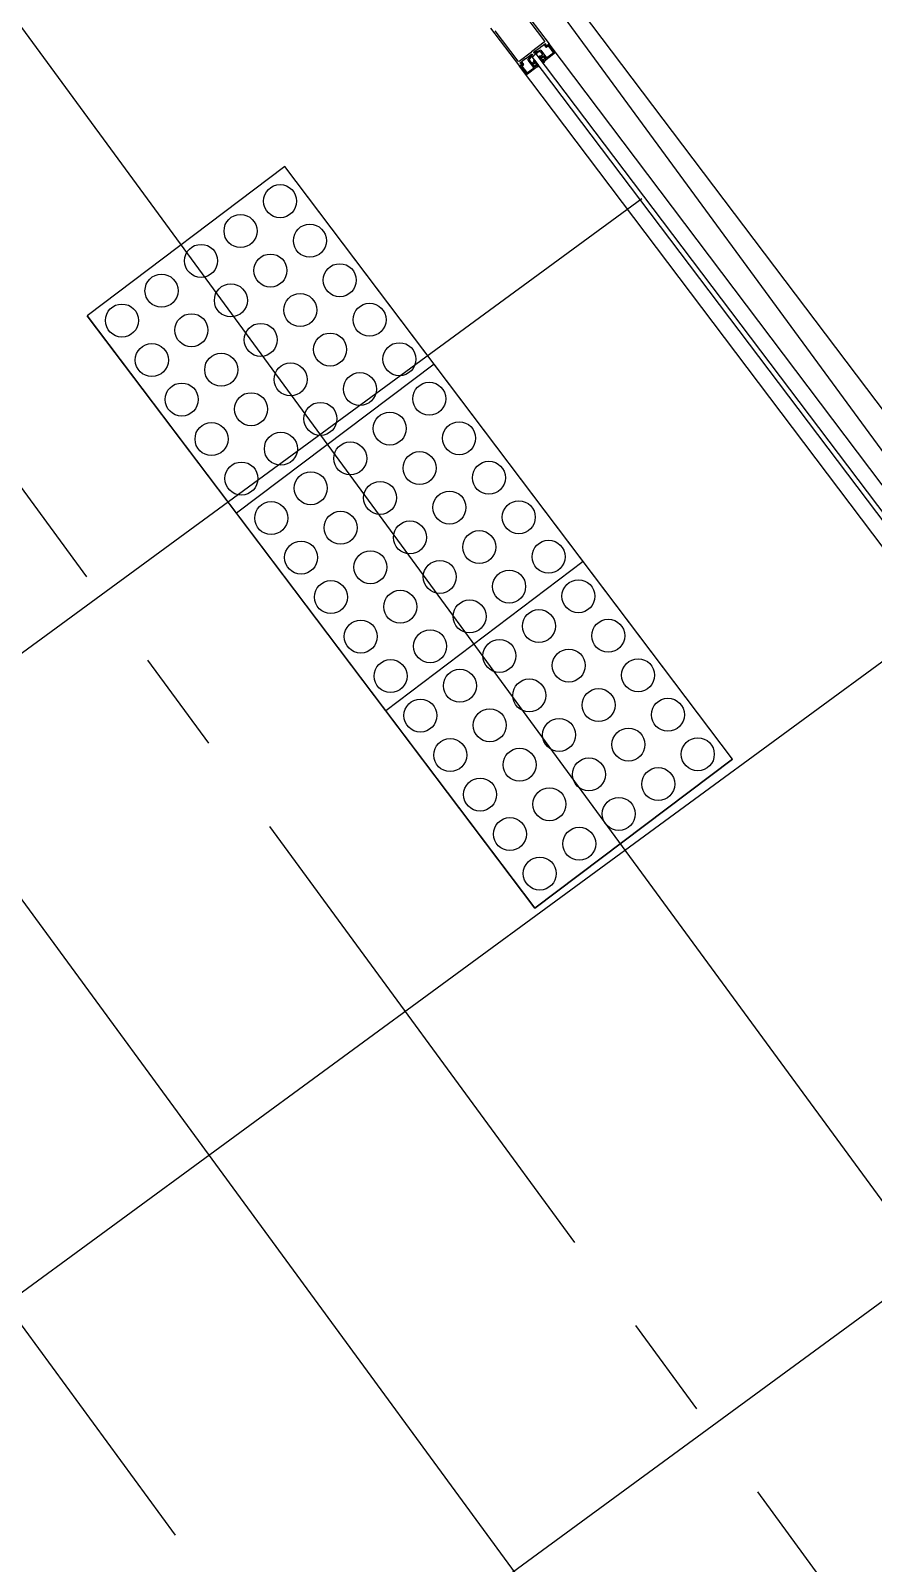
# Model space of a CAD drawing. Header units: millimetres. Extents: x 75184266 to 76346726, y -35077925 to -33679385.
# Drawn here: x 75335492 to 75336513, y -34612997 to -34611139 of the extents above; entities that cross this region are included whole.
import ezdxf

# ---------------------------------------------------------------- set-up
doc = ezdxf.new("R2010")
doc.units = ezdxf.units.MM
doc.header["$LTSCALE"] = 50
doc.header["$MEASUREMENT"] = 0
doc.linetypes.add('CENTER', pattern=[2, 1.25, -0.25, 0.25, -0.25])
for name, color, linetype in [('CEN', 1, 'CENTER'), ('XR-지하3층$0$XR-지하3층$0$AA-DWXM-DOOR', 4, 'CONTINUOUS'), ('XR-지하3층$0$XR-지하3층$0$AA-XXXX-SYMB', 7, 'CONTINUOUS')]:
    doc.layers.add(name, color=color, linetype=linetype)
doc.layers.add('XR-지하3층$0$XR-지하3층$0$DEFPOINT', color=142, linetype='CONTINUOUS', plot=False)
doc.layers.add('건축', color=8, linetype='CONTINUOUS', plot=False)

# ---------------------------------------------------------------- blocks, each defined once
blk = doc.blocks.new('XR-지하3층$0$XR-지하3층$0$점형블럭')
at = {"layer": 'XR-지하3층$0$XR-지하3층$0$AA-XXXX-SYMB', "color": 9, "ltscale": 5}
for p, q in [((300, 300), (0, 300)), ((0, 300), (0, 0)), ((300, 300), (300, 0)), ((300, 0), (0, 0))]:
    blk.add_line(p, q, dxfattribs=at)
at = {"layer": 'XR-지하3층$0$XR-지하3층$0$AA-XXXX-SYMB', "color": 9, "ltscale": 2}
for centre in [(30, 270), (90, 270), (150, 270), (210, 270), (270, 270), (30, 210), (90, 210), (150, 210), (210, 210), (270, 210), (30, 150), (90, 150), (150, 150), (210, 150), (270, 150), (30, 90), (90, 90), (150, 90), (210, 90), (270, 90), (30, 30), (90, 30), (150, 30), (210, 30), (270, 30)]:
    blk.add_circle(centre, 20, dxfattribs=at)
blk = doc.blocks.new('XR-지하3층$0$XR-지하3층$0$dsfdf')
at = {"layer": 'XR-지하3층$0$XR-지하3층$0$AA-DWXM-DOOR', "color": 8}
for p, q in [((415.1, -563.7), (2033.6, 628.2)), ((1185.4, 127.8), (415.7, -439)), ((1156.1, 82.1), (427.3, -454.5)), ((1159.7, 77.2), (430.9, -459.5)), ((1211.4, 91.2), (442.3, -475.2))]:
    blk.add_line(p, q, dxfattribs=at)
at = {"layer": 'XR-지하3층$0$XR-지하3층$0$AA-DWXM-DOOR'}
for p, q in [((369, -473.4), (415.7, -439)), ((375, -471.9), (412, -444.6)), ((413.5, -444.8), (424.8, -460.2)), ((415.4, -443.5), (419.3, -448.9)), ((417.7, -442.4), (415.6, -442.8)), ((417.9, -441.8), (415.9, -439.1)), ((416.6, -442.8), (416.4, -444.1)), ((416.5, -439.5), (425.6, -432.8)), ((416.5, -439.8), (418.3, -442.3)), ((418.3, -442.3), (416.7, -442.6)), ((417.2, -444.6), (419.9, -442.6)), ((418.3, -440.1), (420, -442.3)), ((418.4, -439.8), (425.8, -434.4)), ((423.2, -449.2), (432.4, -442.4)), ((427.2, -434.6), (432.5, -441.7)), ((427.8, -433.1), (436.4, -444.9)), ((431.7, -444.6), (430.2, -445.7)), ((433.2, -443.8), (430.4, -445.9)), ((431.7, -444.6), (433.1, -443.5)), ((433.6, -443.9), (434.2, -446.2)), ((434.4, -446), (433.7, -443.7)), ((436.4, -445.2), (435, -446.2)), ((436.4, -445.2), (435, -446.2)), ((436.4, -445.2), (436.6, -445)), ((438, -445.3), (438, -445.4)), ((419.3, -449.7), (419.4, -449)), ((419.3, -449.7), (419.9, -449.8)), ((420.1, -449.9), (425.6, -457.3)), ((423.2, -449.2), (425.7, -456.4)), ((424.7, -449.7), (428.5, -446.9)), ((424.7, -449.7), (426.2, -453.8)), ((436.1, -475.6), (424.8, -460.2)), ((426.1, -456.5), (426.2, -456.4)), ((426.5, -456), (426.2, -453.8)), ((426.5, -457), (426.2, -454.2)), ((426.9, -453.9), (428.8, -456.5)), ((433.3, -467.7), (427.7, -460.3)), ((428.4, -459.5), (430.9, -460.6)), ((428.7, -457.3), (428.8, -456.7)), ((428.7, -457.3), (429.3, -457.4)), ((428.7, -460), (428.8, -459.9)), ((434.8, -465), (428.7, -460.5)), ((428.8, -446.9), (430.5, -449.2)), ((429.3, -459.9), (431.3, -460.8)), ((431.4, -460), (429.5, -457.5)), ((432.2, -447.6), (430.2, -446.3)), ((430.4, -446.2), (432.4, -447.5)), ((430.4, -450.8), (430.5, -450.9)), ((430.8, -449.3), (430.6, -449.4)), ((430.8, -449.3), (432.2, -448.3)), ((434.2, -448.1), (431.3, -450.3)), ((434.8, -463.4), (431.3, -460.8)), ((437.8, -446.8), (431.9, -451.1)), ((434.2, -448.1), (437.2, -445.9)), ((434.8, -465), (444, -458.2)), ((434.8, -463.4), (438.6, -460.6)), ((435.4, -457.6), (435.3, -457.5)), ((441.5, -451.7), (435.5, -456.1)), ((439.1, -454.8), (436.2, -456.9)), ((437, -457.7), (436.8, -457.8)), ((438.6, -460.3), (436.9, -458)), ((437, -457.7), (438.4, -456.7)), ((439, -456.9), (439.6, -459.1)), ((439.1, -454.8), (442.1, -452.6)), ((439.8, -458.9), (439.2, -456.6)), ((442.9, -457), (440.1, -459)), ((441.7, -458.3), (440.3, -459.3)), ((442.9, -456.6), (440.9, -455.3)), ((442.6, -453.6), (441.2, -454.6)), ((442.6, -453.6), (441.2, -454.6)), ((441.2, -455.3), (443.1, -456.5)), ((441.7, -458.3), (443.2, -457.2)), ((442.6, -453.6), (442.7, -453.4)), ((443, -452), (442.9, -451.9)), ((451.5, -465.4), (442.9, -453.6)), ((450, -465.5), (444.7, -458.3)), ((395.6, -509.6), (442.3, -475.2)), ((398.8, -504.3), (435.9, -477)), ((433.2, -468.6), (433.3, -467.9)), ((433.2, -468.6), (433.8, -468.6)), ((438, -474.1), (434, -468.7)), ((437.4, -472.1), (440.1, -470.1)), ((439, -473.2), (437.6, -473)), ((439.7, -472.3), (438.7, -474.1)), ((440, -471.7), (439.2, -473.1)), ((441.8, -474.2), (440, -471.7)), ((440.3, -472.2), (442.3, -474.9)), ((442.1, -472.3), (440.4, -470.1)), ((442.1, -474.2), (451.2, -467.5)), ((442.3, -472.4), (449.7, -466.9))]:
    blk.add_line(p, q, dxfattribs=at)
for centre, major_axis, start_param, end_param in [((412.6, -445.4), (0.721, 0.721), 6.132539, 7.703335), ((415.7, -443.2), (0.288, 0.288), 0.983818, 2.990946), ((415.8, -439.2), (-0.144, 0.144), 4.561742, 6.132539), ((417.6, -442), (0.288, 0.288), 4.12541, 6.132539), ((419.1, -449), (0.183, 0.183), 5.347141, 6.132539), ((419.9, -450), (-0.183, 0.183), 4.561742, 5.347141), ((426, -457), (0.361, 0.361), 2.990946, 5.626393), ((426.6, -454.2), (0.288, 0.288), 6.132539, 8.767986), ((428.2, -460), (-0.361, 0.361), -1.215297, 1.42015), ((428.9, -460.2), (0.216, 0.216), 1.42015, 3.287652), ((428.6, -456.6), (0.183, 0.183), 5.347141, 6.132539), ((429.1, -460.3), (0.361, 0.361), 0.355499, 1.42015), ((429.3, -457.6), (-0.183, 0.183), 4.561742, 5.347141), ((431, -460.3), (-0.288, 0.288), 1.926295, 4.561742), ((436.2, -456.9), (-0.721, 0.721), -0.150647, 1.42015), ((436.2, -457), (0.721, 0.721), 2.990946, 4.561742), ((437.1, -457.8), (0.144, 0.144), 1.42015, 2.990946), ((438.6, -457), (-0.288, 0.288), 4.210483, 6.132539), ((437.9, -453.1), (2.52, 2.52), 4.101777, 4.214009), ((438.5, -460.4), (-0.144, 0.144), 2.990946, 4.561742), ((439, -456.7), (-0.144, 0.144), 4.200394, 5.784805), ((440, -459), (0.288, 0.288), 2.639687, 4.561742), ((440, -458.9), (0.144, 0.144), 2.629597, 4.561742), ((441, -455.2), (-0.144, 0.144), 0.197087, 1.781499), ((437.9, -453.1), (2.52, 2.52), 4.909476, 5.021707), ((441.4, -454.9), (0.288, 0.288), 1.42015, 3.342206), ((442.1, -452.5), (0.721, 0.721), 6.132539, 7.703335), ((442.7, -453.7), (-0.144, 0.144), 4.561742, 6.132539), ((442.1, -452.6), (0.721, 0.721), 4.561742, 6.132539), ((442.8, -456.8), (-0.144, 0.144), 2.990946, 4.923091), ((442.9, -456.9), (-0.288, 0.288), 2.990946, 4.913002), ((444.3, -458.6), (-0.361, 0.361), 4.561742, 6.132539), ((433, -467.9), (0.183, 0.183), 5.347141, 6.132539), ((433.8, -468.9), (0.183, 0.183), 6.132539, 6.917937), ((435.3, -476.2), (0.721, 0.721), 4.561742, 6.132539), ((437.7, -472.5), (0.361, 0.361), 1.42015, 3.776344), ((438.3, -473.9), (-0.288, 0.288), 1.42015, 3.427278), ((439, -473), (-0.144, 0.144), 2.205548, 3.427278), ((440, -472.5), (0.288, 0.288), 6.132539, 8.139667), ((440.3, -470.2), (0.144, 0.144), 6.132539, 7.703335), ((441.9, -474), (-0.144, 0.144), 1.42015, 2.990946), ((442.2, -472.2), (-0.144, 0.144), 1.42015, 2.990946), ((442.2, -475), (0.144, 0.144), 4.561742, 6.132539), ((449.1, -466.1), (0.721, 0.721), 4.561742, 6.132539), ((450.3, -466.3), (1.08, 1.08), 4.561742, 6.132539)]:
    blk.add_ellipse(centre, major_axis=major_axis, ratio=1, start_param=start_param, end_param=end_param, dxfattribs=at)
at = {"layer": 'XR-지하3층$0$XR-지하3층$0$AA-DWXM-DOOR', "extrusion": (0, 0, -1)}
for centre, major_axis, start_param, end_param in [((416.9, -444.2), (0.361, 0.361), 1.721443, 4.077637), ((416.6, -439.7), (-0.144, 0.144), 4.863036, 6.433832), ((416.8, -442.8), (0.144, 0.144), 4.077637, 5.299368), ((418.5, -440), (-0.144, 0.144), 4.863035, 6.433832), ((419.8, -442.4), (-0.144, 0.144), 1.721443, 3.292239), ((426.5, -434), (1.08, 1.08), -1.42015, 0.150647), ((426.4, -435.2), (-0.721, 0.721), 0.150647, 1.721443), ((430.5, -446), (0.288, 0.288), 2.94098, 4.863036), ((432, -442), (-0.361, 0.361), 1.721443, 3.292239), ((433.3, -443.9), (0.288, 0.288), -1.42015, 0.501906), ((433.4, -444), (0.144, 0.144), -1.42015, 0.511995), ((436.3, -445), (-0.144, 0.144), 1.721443, 3.292239), ((437.2, -445.9), (-0.721, 0.721), 0.150647, 1.721443), ((437.2, -446), (-0.721, 0.721), 1.721443, 3.292239), ((426, -456.3), (-0.216, 0.216), 3.292239, 5.159741), ((425.9, -456), (0.361, 0.361), 0.656792, 1.721443), ((428.7, -447.1), (-0.144, 0.144), 0.150647, 1.721443), ((431.2, -450.2), (0.721, 0.721), 3.292239, 4.863036), ((430.6, -446), (-0.144, 0.144), 4.501687, 6.433832), ((430.7, -449.1), (-0.144, 0.144), 3.292239, 4.863035), ((431.3, -450.3), (-0.721, 0.721), 3.292239, 4.863036), ((431.9, -447.9), (0.288, 0.288), -0.200613, 1.721443), ((435.5, -449.8), (-2.52, 2.52), 5.973867, 6.086098), ((432.3, -447.7), (-0.144, 0.144), 1.360094, 2.944506), ((434.4, -446.1), (0.144, 0.144), 2.069176, 3.653588), ((434.8, -445.9), (0.288, 0.288), 1.721443, 3.643499), ((435.5, -449.8), (-2.52, 2.52), 0.49838, 0.610612)]:
    blk.add_ellipse(centre, major_axis=major_axis, ratio=1, start_param=start_param, end_param=end_param, dxfattribs=at)
at = {"layer": 'XR-지하3층$0$XR-지하3층$0$DEFPOINT'}
blk.add_lwpolyline([(902.6, 292.1), (177.9, -241.6), (0, 0), (724.7, 533.7)], close=True, dxfattribs=at)
at = {"layer": 'XR-지하3층$0$XR-지하3층$0$AA-XXXX-SYMB', "extrusion": (0, 0, -1), "zscale": -1, "rotation": 143.631410486732}
for p in [(-483.1, 355.8), (-241.6, 177.9), (0, 0)]:
    blk.add_blockref('XR-지하3층$0$XR-지하3층$0$점형블럭', p, dxfattribs=at)

msp = doc.modelspace()

# ---------------------------------------------------------------- hatches: boundary and pattern name
at = {"layer": '건축', "ltscale": 100}
h = msp.add_hatch(dxfattribs=at)
h.set_pattern_fill('NET', color=256, scale=5000, angle=36.2507)
h.set_pattern_definition([(36.2506746, (-7667789.64, -52797022.9), (-369.574465, 504.023526), []), (126.2506746, (-7667789.64, -52797022.9), (-504.023526, -369.574465), [])])
h.paths.add_polyline_path([(75338533.2, -34615188.6), (75336936.7, -34613011.1), (75337267.3, -34612768.7), (75335858.1, -34610826), (75334709.4, -34611655.9), (75334818.7, -34611805), (75333846.6, -34612517.7), (75337793.7, -34617900.6), (75341317.9, -34615316.9), (75341989, -34616232.2), (75342892.3, -34615570), (75342424.8, -34614932.4), (75342498.9, -34614451.1), (75343761.6, -34613525.3), (75342815.5, -34612235), (75338863.8, -34615132.2), (75338952.5, -34615253.1), (75338710.5, -34615430.5)])

# ---------------------------------------------------------------- linework, layer by layer
at = {"layer": 'CEN', "ltscale": 10}
for points in [[(75334007.8, -34609684), (75337455.4, -34614386.6)], [(75333523.9, -34610038.8), (75336971.5, -34614741.4)]]:
    msp.add_lwpolyline(points, dxfattribs=at)
at = {"layer": '건축', "ltscale": 20}
msp.add_line((75337501.6, -34612981.9, 0), (75329488.6, -34602048.9, 0), dxfattribs=at)

# ---------------------------------------------------------------- block references
at = {"layer": '건축', "xscale": -1, "rotation": 163.4303874468182}
msp.add_blockref('XR-지하3층$0$XR-지하3층$0$dsfdf', (75335560.8, -34611484.4), dxfattribs=at)

doc.saveas('drawing.dxf')
